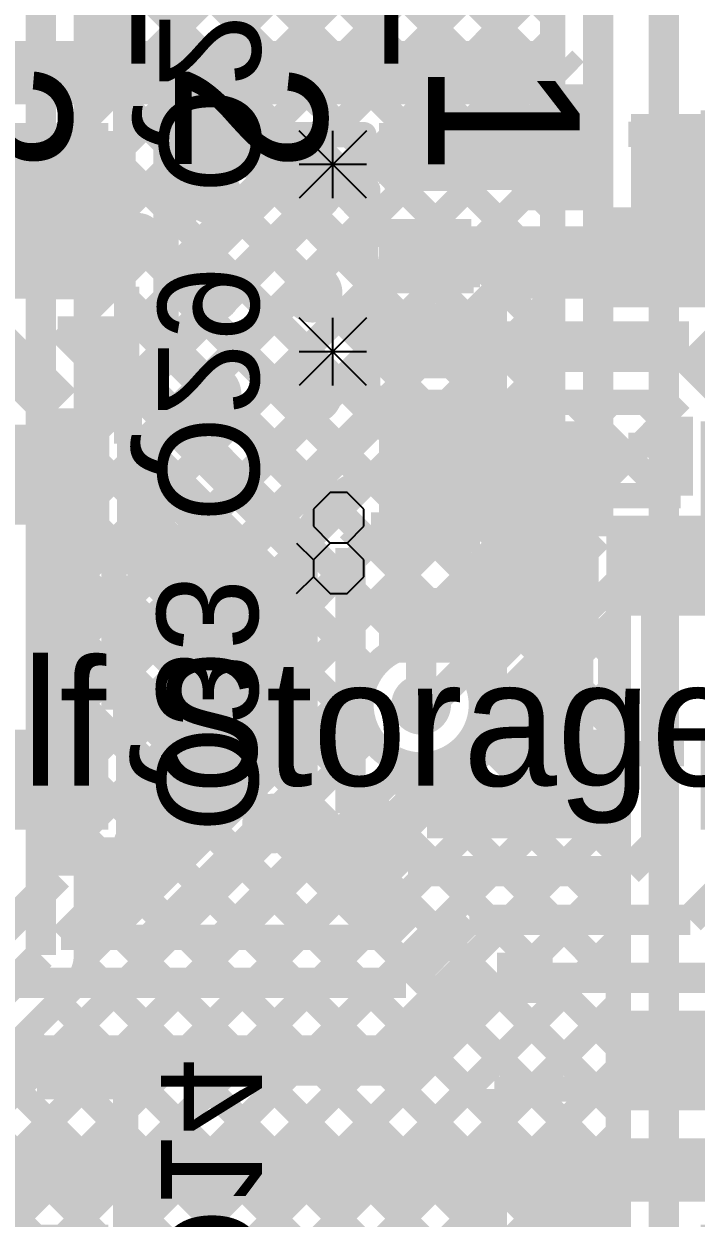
# Model space of a CAD drawing. Header units: millimetres. Extents: x 0.79 to 4.38, y 0.99 to 3.94.
# Drawn here: x 3.8337 to 4.0998, y 2.584 to 3.0563 of the extents above; entities that cross this region are included whole.
import ezdxf

# ---------------------------------------------------------------- set-up
doc = ezdxf.new("R2010")
doc.units = ezdxf.units.MM
doc.header["$MEASUREMENT"] = 0
for name, color, linetype in [('BottomLayer', 5, 'Continuous'), ('BottomOverlay', 54, 'Continuous'), ('BottomPaste', 16, 'Continuous'), ('BottomSolder', 6, 'Continuous'), ('MultiLayer', 9, 'Continuous'), ('TopLayer', 1, 'Continuous'), ('TopOverlay', 2, 'Continuous'), ('ViaHoleLayer', 16, 'Continuous')]:
    doc.layers.add(name, color=color, linetype=linetype)

# ---------------------------------------------------------------- blocks, each defined once
blk = doc.blocks.new('SOT23_3_B_57')
at = {"layer": 'BottomLayer'}
for points in [[(-0.02166, 0.05807), (-0.05316, 0.05807), (-0.02166, 0.02657), (-0.05316, 0.02657)], [(0.05314, 0.05807), (0.02165, 0.05807), (0.05314, 0.02657), (0.02165, 0.02657)], [(0.01574, -0.02657), (-0.01575, -0.02657), (0.01574, -0.05807), (-0.01575, -0.05807)]]:
    blk.add_solid(points, dxfattribs=at)
at = {"layer": 'BottomOverlay'}
for points, const_width in [([(-0.06409, 0.068, 1), (-0.07393, 0.068, 1)], 0.00984), ([(-0.07639, 0.068, 1), (-0.07147, 0.068, 1)], 0.00492), ([(-0.06655, 0.068, 1), (-0.06162, 0.068, 1)], 0.00492)]:
    blk.add_lwpolyline(points, format="xyb", close=True, dxfattribs=dict(at, const_width=const_width))
at = {"layer": 'BottomOverlay', "const_width": 0.01}
for points in [[(-0.06401, 0.03), (-0.06401, -0.032)], [(0.01099, 0.032), (-0.01101, 0.032)], [(0.06399, 0.03), (0.06399, -0.031)], [(-0.02901, -0.032), (-0.06401, -0.032)], [(0.06399, -0.031), (0.02899, -0.031)]]:
    blk.add_lwpolyline(points, dxfattribs=at)
at = {"layer": 'BottomPaste'}
for points in [[(-0.02166, 0.05807), (-0.05316, 0.05807), (-0.02166, 0.02657), (-0.05316, 0.02657)], [(0.05314, 0.05807), (0.02165, 0.05807), (0.05314, 0.02657), (0.02165, 0.02657)], [(0.01574, -0.02657), (-0.01575, -0.02657), (0.01574, -0.05807), (-0.01575, -0.05807)]]:
    blk.add_solid(points, dxfattribs=at)
at = {"layer": 'BottomSolder'}
for points in [[(-0.01766, 0.06207), (-0.05716, 0.06207), (-0.01766, 0.02257), (-0.05716, 0.02257)], [(0.05714, 0.06207), (0.01765, 0.06207), (0.05714, 0.02257), (0.01765, 0.02257)], [(0.01974, -0.02257), (-0.01975, -0.02257), (0.01974, -0.06207), (-0.01975, -0.06207)]]:
    blk.add_solid(points, dxfattribs=at)
blk = doc.blocks.new('SOT23_3_B_62')
at = {"layer": 'BottomLayer'}
for points in [[(-0.02166, 0.05807), (-0.05316, 0.05807), (-0.02166, 0.02657), (-0.05316, 0.02657)], [(0.05314, 0.05807), (0.02165, 0.05807), (0.05314, 0.02657), (0.02165, 0.02657)], [(0.01574, -0.02657), (-0.01575, -0.02657), (0.01574, -0.05807), (-0.01575, -0.05807)]]:
    blk.add_solid(points, dxfattribs=at)
at = {"layer": 'BottomOverlay'}
for points, const_width in [([(-0.06409, 0.068, 1), (-0.07393, 0.068, 1)], 0.00984), ([(-0.07639, 0.068, 1), (-0.07147, 0.068, 1)], 0.00492), ([(-0.06655, 0.068, 1), (-0.06162, 0.068, 1)], 0.00492)]:
    blk.add_lwpolyline(points, format="xyb", close=True, dxfattribs=dict(at, const_width=const_width))
at = {"layer": 'BottomOverlay', "const_width": 0.01}
for points in [[(-0.06401, 0.03), (-0.06401, -0.032)], [(0.01099, 0.032), (-0.01101, 0.032)], [(0.06399, 0.03), (0.06399, -0.031)], [(-0.02901, -0.032), (-0.06401, -0.032)], [(0.06399, -0.031), (0.02899, -0.031)]]:
    blk.add_lwpolyline(points, dxfattribs=at)
at = {"layer": 'BottomPaste'}
for points in [[(-0.02166, 0.05807), (-0.05316, 0.05807), (-0.02166, 0.02657), (-0.05316, 0.02657)], [(0.05314, 0.05807), (0.02165, 0.05807), (0.05314, 0.02657), (0.02165, 0.02657)], [(0.01574, -0.02657), (-0.01575, -0.02657), (0.01574, -0.05807), (-0.01575, -0.05807)]]:
    blk.add_solid(points, dxfattribs=at)
at = {"layer": 'BottomSolder'}
for points in [[(-0.01766, 0.06207), (-0.05716, 0.06207), (-0.01766, 0.02257), (-0.05716, 0.02257)], [(0.05714, 0.06207), (0.01765, 0.06207), (0.05714, 0.02257), (0.01765, 0.02257)], [(0.01974, -0.02257), (-0.01975, -0.02257), (0.01974, -0.06207), (-0.01975, -0.06207)]]:
    blk.add_solid(points, dxfattribs=at)
blk = doc.blocks.new('R__0402_B_98')
at = {"layer": 'BottomLayer'}
for points in [[(-0.0275, 0.0125), (-0.0275, -0.0125), (-0.0095, 0.0125), (-0.0095, -0.0125)], [(0.0095, 0.0125), (0.0095, -0.0125), (0.0275, 0.0125), (0.0275, -0.0125)]]:
    blk.add_solid(points, dxfattribs=at)
at = {"layer": 'BottomOverlay', "const_width": 0.005}
for points in [[(-0.0325, 0.0175), (-0.0325, -0.0175)], [(-0.0325, 0.0175), (-0.0085, 0.0175)], [(0.0085, 0.0175), (0.0325, 0.0175)], [(0.0325, 0.0175), (0.0325, -0.0175)], [(-0.0325, -0.0175), (-0.0085, -0.0175)], [(0.0085, -0.0175), (0.0325, -0.0175)]]:
    blk.add_lwpolyline(points, dxfattribs=at)
at = {"layer": 'BottomPaste'}
for points in [[(-0.0275, 0.0125), (-0.0275, -0.0125), (-0.0095, 0.0125), (-0.0095, -0.0125)], [(0.0095, 0.0125), (0.0095, -0.0125), (0.0275, 0.0125), (0.0275, -0.0125)]]:
    blk.add_solid(points, dxfattribs=at)
at = {"layer": 'BottomSolder'}
for points in [[(-0.0315, 0.0165), (-0.0315, -0.0165), (-0.0055, 0.0165), (-0.0055, -0.0165)], [(0.0055, 0.0165), (0.0055, -0.0165), (0.0315, 0.0165), (0.0315, -0.0165)]]:
    blk.add_solid(points, dxfattribs=at)
blk = doc.blocks.new('R__0402_B_101')
at = {"layer": 'BottomLayer'}
for points in [[(-0.0275, 0.0125), (-0.0275, -0.0125), (-0.0095, 0.0125), (-0.0095, -0.0125)], [(0.0095, 0.0125), (0.0095, -0.0125), (0.0275, 0.0125), (0.0275, -0.0125)]]:
    blk.add_solid(points, dxfattribs=at)
at = {"layer": 'BottomOverlay', "const_width": 0.005}
for points in [[(-0.0325, 0.0175), (-0.0085, 0.0175)], [(-0.0325, 0.0175), (-0.0325, -0.0175)], [(0.0085, 0.0175), (0.0325, 0.0175)], [(0.0325, 0.0175), (0.0325, -0.0175)], [(-0.0325, -0.0175), (-0.0085, -0.0175)], [(0.0085, -0.0175), (0.0325, -0.0175)]]:
    blk.add_lwpolyline(points, dxfattribs=at)
at = {"layer": 'BottomPaste'}
for points in [[(-0.0275, 0.0125), (-0.0275, -0.0125), (-0.0095, 0.0125), (-0.0095, -0.0125)], [(0.0095, 0.0125), (0.0095, -0.0125), (0.0275, 0.0125), (0.0275, -0.0125)]]:
    blk.add_solid(points, dxfattribs=at)
at = {"layer": 'BottomSolder'}
for points in [[(-0.0315, 0.0165), (-0.0315, -0.0165), (-0.0055, 0.0165), (-0.0055, -0.0165)], [(0.0055, 0.0165), (0.0055, -0.0165), (0.0315, 0.0165), (0.0315, -0.0165)]]:
    blk.add_solid(points, dxfattribs=at)
blk = doc.blocks.new('SOT23_3_B_148')
at = {"layer": 'BottomLayer'}
for points in [[(-0.02166, 0.05807), (-0.05316, 0.05807), (-0.02166, 0.02657), (-0.05316, 0.02657)], [(0.05314, 0.05807), (0.02165, 0.05807), (0.05314, 0.02657), (0.02165, 0.02657)], [(0.01574, -0.02657), (-0.01575, -0.02657), (0.01574, -0.05807), (-0.01575, -0.05807)]]:
    blk.add_solid(points, dxfattribs=at)
at = {"layer": 'BottomOverlay'}
for points, const_width in [([(-0.06409, 0.068, 1), (-0.07393, 0.068, 1)], 0.00984), ([(-0.07639, 0.068, 1), (-0.07147, 0.068, 1)], 0.00492), ([(-0.06655, 0.068, 1), (-0.06162, 0.068, 1)], 0.00492)]:
    blk.add_lwpolyline(points, format="xyb", close=True, dxfattribs=dict(at, const_width=const_width))
at = {"layer": 'BottomOverlay', "const_width": 0.01}
for points in [[(-0.06401, 0.03), (-0.06401, -0.032)], [(0.01099, 0.032), (-0.01101, 0.032)], [(0.06399, 0.03), (0.06399, -0.031)], [(-0.02901, -0.032), (-0.06401, -0.032)], [(0.06399, -0.031), (0.02899, -0.031)]]:
    blk.add_lwpolyline(points, dxfattribs=at)
at = {"layer": 'BottomPaste'}
for points in [[(-0.02166, 0.05807), (-0.05316, 0.05807), (-0.02166, 0.02657), (-0.05316, 0.02657)], [(0.05314, 0.05807), (0.02165, 0.05807), (0.05314, 0.02657), (0.02165, 0.02657)], [(0.01574, -0.02657), (-0.01575, -0.02657), (0.01574, -0.05807), (-0.01575, -0.05807)]]:
    blk.add_solid(points, dxfattribs=at)
at = {"layer": 'BottomSolder'}
for points in [[(-0.01766, 0.06207), (-0.05716, 0.06207), (-0.01766, 0.02257), (-0.05716, 0.02257)], [(0.05714, 0.06207), (0.01765, 0.06207), (0.05714, 0.02257), (0.01765, 0.02257)], [(0.01974, -0.02257), (-0.01975, -0.02257), (0.01974, -0.06207), (-0.01975, -0.06207)]]:
    blk.add_solid(points, dxfattribs=at)
blk = doc.blocks.new('SOT23_3_B_152')
at = {"layer": 'BottomLayer'}
for points in [[(-0.02166, 0.05807), (-0.05316, 0.05807), (-0.02166, 0.02657), (-0.05316, 0.02657)], [(0.05314, 0.05807), (0.02165, 0.05807), (0.05314, 0.02657), (0.02165, 0.02657)], [(0.01574, -0.02657), (-0.01575, -0.02657), (0.01574, -0.05807), (-0.01575, -0.05807)]]:
    blk.add_solid(points, dxfattribs=at)
at = {"layer": 'BottomOverlay'}
for points, const_width in [([(-0.06409, 0.068, 1), (-0.07393, 0.068, 1)], 0.00984), ([(-0.07639, 0.068, 1), (-0.07147, 0.068, 1)], 0.00492), ([(-0.06655, 0.068, 1), (-0.06162, 0.068, 1)], 0.00492)]:
    blk.add_lwpolyline(points, format="xyb", close=True, dxfattribs=dict(at, const_width=const_width))
at = {"layer": 'BottomOverlay', "const_width": 0.01}
for points in [[(-0.06401, 0.03), (-0.06401, -0.032)], [(0.01099, 0.032), (-0.01101, 0.032)], [(0.06399, 0.03), (0.06399, -0.031)], [(-0.02901, -0.032), (-0.06401, -0.032)], [(0.06399, -0.031), (0.02899, -0.031)]]:
    blk.add_lwpolyline(points, dxfattribs=at)
at = {"layer": 'BottomPaste'}
for points in [[(-0.02166, 0.05807), (-0.05316, 0.05807), (-0.02166, 0.02657), (-0.05316, 0.02657)], [(0.05314, 0.05807), (0.02165, 0.05807), (0.05314, 0.02657), (0.02165, 0.02657)], [(0.01574, -0.02657), (-0.01575, -0.02657), (0.01574, -0.05807), (-0.01575, -0.05807)]]:
    blk.add_solid(points, dxfattribs=at)
at = {"layer": 'BottomSolder'}
for points in [[(-0.01766, 0.06207), (-0.05716, 0.06207), (-0.01766, 0.02257), (-0.05716, 0.02257)], [(0.05714, 0.06207), (0.01765, 0.06207), (0.05714, 0.02257), (0.01765, 0.02257)], [(0.01974, -0.02257), (-0.01975, -0.02257), (0.01974, -0.06207), (-0.01975, -0.06207)]]:
    blk.add_solid(points, dxfattribs=at)
blk = doc.blocks.new('SOT23_3_B_156')
at = {"layer": 'BottomLayer'}
for points in [[(-0.02166, 0.05807), (-0.05316, 0.05807), (-0.02166, 0.02657), (-0.05316, 0.02657)], [(0.05314, 0.05807), (0.02165, 0.05807), (0.05314, 0.02657), (0.02165, 0.02657)], [(0.01574, -0.02657), (-0.01575, -0.02657), (0.01574, -0.05807), (-0.01575, -0.05807)]]:
    blk.add_solid(points, dxfattribs=at)
at = {"layer": 'BottomOverlay'}
for points, const_width in [([(-0.06409, 0.068, 1), (-0.07393, 0.068, 1)], 0.00984), ([(-0.07639, 0.068, 1), (-0.07147, 0.068, 1)], 0.00492), ([(-0.06655, 0.068, 1), (-0.06162, 0.068, 1)], 0.00492)]:
    blk.add_lwpolyline(points, format="xyb", close=True, dxfattribs=dict(at, const_width=const_width))
at = {"layer": 'BottomOverlay', "const_width": 0.01}
for points in [[(-0.06401, 0.03), (-0.06401, -0.032)], [(0.01099, 0.032), (-0.01101, 0.032)], [(0.06399, 0.03), (0.06399, -0.031)], [(-0.02901, -0.032), (-0.06401, -0.032)], [(0.06399, -0.031), (0.02899, -0.031)]]:
    blk.add_lwpolyline(points, dxfattribs=at)
at = {"layer": 'BottomPaste'}
for points in [[(-0.02166, 0.05807), (-0.05316, 0.05807), (-0.02166, 0.02657), (-0.05316, 0.02657)], [(0.05314, 0.05807), (0.02165, 0.05807), (0.05314, 0.02657), (0.02165, 0.02657)], [(0.01574, -0.02657), (-0.01575, -0.02657), (0.01574, -0.05807), (-0.01575, -0.05807)]]:
    blk.add_solid(points, dxfattribs=at)
at = {"layer": 'BottomSolder'}
for points in [[(-0.01766, 0.06207), (-0.05716, 0.06207), (-0.01766, 0.02257), (-0.05716, 0.02257)], [(0.05714, 0.06207), (0.01765, 0.06207), (0.05714, 0.02257), (0.01765, 0.02257)], [(0.01974, -0.02257), (-0.01975, -0.02257), (0.01974, -0.06207), (-0.01975, -0.06207)]]:
    blk.add_solid(points, dxfattribs=at)
blk = doc.blocks.new('SOT23_3_B_160')
at = {"layer": 'BottomLayer'}
for points in [[(-0.02166, 0.05807), (-0.05316, 0.05807), (-0.02166, 0.02657), (-0.05316, 0.02657)], [(0.05314, 0.05807), (0.02165, 0.05807), (0.05314, 0.02657), (0.02165, 0.02657)], [(0.01574, -0.02657), (-0.01575, -0.02657), (0.01574, -0.05807), (-0.01575, -0.05807)]]:
    blk.add_solid(points, dxfattribs=at)
at = {"layer": 'BottomOverlay'}
for points, const_width in [([(-0.06409, 0.068, 1), (-0.07393, 0.068, 1)], 0.00984), ([(-0.07639, 0.068, 1), (-0.07147, 0.068, 1)], 0.00492), ([(-0.06655, 0.068, 1), (-0.06162, 0.068, 1)], 0.00492)]:
    blk.add_lwpolyline(points, format="xyb", close=True, dxfattribs=dict(at, const_width=const_width))
at = {"layer": 'BottomOverlay', "const_width": 0.01}
for points in [[(-0.06401, 0.03), (-0.06401, -0.032)], [(0.01099, 0.032), (-0.01101, 0.032)], [(0.06399, 0.03), (0.06399, -0.031)], [(-0.02901, -0.032), (-0.06401, -0.032)], [(0.06399, -0.031), (0.02899, -0.031)]]:
    blk.add_lwpolyline(points, dxfattribs=at)
at = {"layer": 'BottomPaste'}
for points in [[(-0.02166, 0.05807), (-0.05316, 0.05807), (-0.02166, 0.02657), (-0.05316, 0.02657)], [(0.05314, 0.05807), (0.02165, 0.05807), (0.05314, 0.02657), (0.02165, 0.02657)], [(0.01574, -0.02657), (-0.01575, -0.02657), (0.01574, -0.05807), (-0.01575, -0.05807)]]:
    blk.add_solid(points, dxfattribs=at)
at = {"layer": 'BottomSolder'}
for points in [[(-0.01766, 0.06207), (-0.05716, 0.06207), (-0.01766, 0.02257), (-0.05716, 0.02257)], [(0.05714, 0.06207), (0.01765, 0.06207), (0.05714, 0.02257), (0.01765, 0.02257)], [(0.01974, -0.02257), (-0.01975, -0.02257), (0.01974, -0.06207), (-0.01975, -0.06207)]]:
    blk.add_solid(points, dxfattribs=at)
blk = doc.blocks.new('SOT23_3_B_163')
at = {"layer": 'BottomLayer'}
for points in [[(-0.02166, 0.05807), (-0.05316, 0.05807), (-0.02166, 0.02657), (-0.05316, 0.02657)], [(0.05314, 0.05807), (0.02165, 0.05807), (0.05314, 0.02657), (0.02165, 0.02657)], [(0.01574, -0.02657), (-0.01575, -0.02657), (0.01574, -0.05807), (-0.01575, -0.05807)]]:
    blk.add_solid(points, dxfattribs=at)
at = {"layer": 'BottomOverlay'}
for points, const_width in [([(-0.06409, 0.068, 1), (-0.07393, 0.068, 1)], 0.00984), ([(-0.07639, 0.068, 1), (-0.07147, 0.068, 1)], 0.00492), ([(-0.06655, 0.068, 1), (-0.06162, 0.068, 1)], 0.00492)]:
    blk.add_lwpolyline(points, format="xyb", close=True, dxfattribs=dict(at, const_width=const_width))
at = {"layer": 'BottomOverlay', "const_width": 0.01}
for points in [[(-0.06401, 0.03), (-0.06401, -0.032)], [(0.01099, 0.032), (-0.01101, 0.032)], [(0.06399, 0.03), (0.06399, -0.031)], [(-0.02901, -0.032), (-0.06401, -0.032)], [(0.06399, -0.031), (0.02899, -0.031)]]:
    blk.add_lwpolyline(points, dxfattribs=at)
at = {"layer": 'BottomPaste'}
for points in [[(-0.02166, 0.05807), (-0.05316, 0.05807), (-0.02166, 0.02657), (-0.05316, 0.02657)], [(0.05314, 0.05807), (0.02165, 0.05807), (0.05314, 0.02657), (0.02165, 0.02657)], [(0.01574, -0.02657), (-0.01575, -0.02657), (0.01574, -0.05807), (-0.01575, -0.05807)]]:
    blk.add_solid(points, dxfattribs=at)
at = {"layer": 'BottomSolder'}
for points in [[(-0.01766, 0.06207), (-0.05716, 0.06207), (-0.01766, 0.02257), (-0.05716, 0.02257)], [(0.05714, 0.06207), (0.01765, 0.06207), (0.05714, 0.02257), (0.01765, 0.02257)], [(0.01974, -0.02257), (-0.01975, -0.02257), (0.01974, -0.06207), (-0.01975, -0.06207)]]:
    blk.add_solid(points, dxfattribs=at)
blk = doc.blocks.new('SOT23_3_B_164')
at = {"layer": 'BottomLayer'}
for points in [[(-0.02166, 0.05807), (-0.05316, 0.05807), (-0.02166, 0.02657), (-0.05316, 0.02657)], [(0.05314, 0.05807), (0.02165, 0.05807), (0.05314, 0.02657), (0.02165, 0.02657)], [(0.01574, -0.02657), (-0.01575, -0.02657), (0.01574, -0.05807), (-0.01575, -0.05807)]]:
    blk.add_solid(points, dxfattribs=at)
at = {"layer": 'BottomOverlay'}
for points, const_width in [([(-0.06409, 0.068, 1), (-0.07393, 0.068, 1)], 0.00984), ([(-0.07639, 0.068, 1), (-0.07147, 0.068, 1)], 0.00492), ([(-0.06655, 0.068, 1), (-0.06162, 0.068, 1)], 0.00492)]:
    blk.add_lwpolyline(points, format="xyb", close=True, dxfattribs=dict(at, const_width=const_width))
at = {"layer": 'BottomOverlay', "const_width": 0.01}
for points in [[(-0.06401, 0.03), (-0.06401, -0.032)], [(0.01099, 0.032), (-0.01101, 0.032)], [(0.06399, 0.03), (0.06399, -0.031)], [(-0.02901, -0.032), (-0.06401, -0.032)], [(0.06399, -0.031), (0.02899, -0.031)]]:
    blk.add_lwpolyline(points, dxfattribs=at)
at = {"layer": 'BottomPaste'}
for points in [[(-0.02166, 0.05807), (-0.05316, 0.05807), (-0.02166, 0.02657), (-0.05316, 0.02657)], [(0.05314, 0.05807), (0.02165, 0.05807), (0.05314, 0.02657), (0.02165, 0.02657)], [(0.01574, -0.02657), (-0.01575, -0.02657), (0.01574, -0.05807), (-0.01575, -0.05807)]]:
    blk.add_solid(points, dxfattribs=at)
at = {"layer": 'BottomSolder'}
for points in [[(-0.01766, 0.06207), (-0.05716, 0.06207), (-0.01766, 0.02257), (-0.05716, 0.02257)], [(0.05714, 0.06207), (0.01765, 0.06207), (0.05714, 0.02257), (0.01765, 0.02257)], [(0.01974, -0.02257), (-0.01975, -0.02257), (0.01974, -0.06207), (-0.01975, -0.06207)]]:
    blk.add_solid(points, dxfattribs=at)
blk = doc.blocks.new('R__0402_B_191')
at = {"layer": 'BottomLayer'}
for points in [[(-0.0275, 0.0125), (-0.0275, -0.0125), (-0.0095, 0.0125), (-0.0095, -0.0125)], [(0.0095, 0.0125), (0.0095, -0.0125), (0.0275, 0.0125), (0.0275, -0.0125)]]:
    blk.add_solid(points, dxfattribs=at)
at = {"layer": 'BottomOverlay', "const_width": 0.005}
for points in [[(-0.0085, 0.0175), (-0.0325, 0.0175)], [(-0.0325, -0.0175), (-0.0325, 0.0175)], [(0.0325, 0.0175), (0.0085, 0.0175)], [(0.0325, -0.0175), (0.0325, 0.0175)], [(-0.0085, -0.0175), (-0.0325, -0.0175)], [(0.0325, -0.0175), (0.0085, -0.0175)]]:
    blk.add_lwpolyline(points, dxfattribs=at)
at = {"layer": 'BottomPaste'}
for points in [[(-0.0275, 0.0125), (-0.0275, -0.0125), (-0.0095, 0.0125), (-0.0095, -0.0125)], [(0.0095, 0.0125), (0.0095, -0.0125), (0.0275, 0.0125), (0.0275, -0.0125)]]:
    blk.add_solid(points, dxfattribs=at)
at = {"layer": 'BottomSolder'}
for points in [[(-0.0315, 0.0165), (-0.0315, -0.0165), (-0.0055, 0.0165), (-0.0055, -0.0165)], [(0.0055, 0.0165), (0.0055, -0.0165), (0.0315, 0.0165), (0.0315, -0.0165)]]:
    blk.add_solid(points, dxfattribs=at)

msp = doc.modelspace()

# ---------------------------------------------------------------- linework, layer by layer
at = {"layer": 'BottomLayer'}
for points, const_width in [([(3.20914, 3.037), (4.042, 3.037)], 0.025), ([(4.042, 3.037), (4.0466, 3.0324)], 0.025), ([(4.0466, 3.00235), (4.0466, 3.0324)], 0.025), ([(3.88999, 2.95661), (3.94588, 3.0125)], 0.01), ([(3.88999, 2.9849), (3.9176, 3.0125)], 0.01), ([(3.88999, 3.0125), (3.96834, 3.0125)], 0.01), ([(3.88999, 2.93568), (3.88999, 3.0125)], 0.01), ([(3.88999, 3.01137), (3.9692, 2.93217)], 0.01), ([(3.91715, 3.0125), (3.96982, 2.95983)], 0.01), ([(3.94543, 3.0125), (3.96982, 2.98811)], 0.01), ([(3.99099, 3.00318), (3.99432, 3.00318)], 0.025), ([(3.99432, 3.00318), (4.04578, 3.00318)], 0.025), ([(4.04578, 3.00318), (4.0466, 3.00235)], 0.025), ([(3.86916, 2.9075), (3.96655, 3.00489)], 0.01), ([(3.96982, 2.98718), (3.96982, 2.99085)], 0.01), ([(3.96982, 2.98218), (3.96982, 2.98718)], 0.01), ([(3.96982, 2.98218), (3.96982, 2.98718)], 0.01), ([(3.88999, 2.98309), (3.9949, 2.87818)], 0.01), ([(3.96982, 2.97215), (3.96982, 2.98218)], 0.01), ([(3.87555, 2.8856), (3.96982, 2.97987)], 0.01), ([(3.99099, 2.96618), (4.10549, 2.96618)], 0.02), ([(3.71699, 2.96218), (3.83149, 2.96218)], 0.02), ([(3.96982, 2.95018), (3.96982, 2.9602)], 0.01), ([(3.88999, 2.9548), (3.96968, 2.87511)], 0.01), ([(3.87555, 2.85732), (3.96982, 2.95159)], 0.01), ([(3.96982, 2.94518), (3.96982, 2.95018)], 0.01), ([(3.96982, 2.94518), (3.96982, 2.95018)], 0.01), ([(3.96982, 2.93515), (3.96982, 2.94518)], 0.01), ([(3.82299, 2.92868), (3.8474, 2.90427)], 0.02), ([(3.84711, 2.93568), (3.88999, 2.93568)], 0.01), ([(3.84711, 2.93568), (3.86292, 2.91986)], 0.01), ([(3.85255, 2.93568), (3.945, 2.84323)], 0.01), ([(3.85808, 2.9247), (3.86906, 2.93568)], 0.01), ([(3.88083, 2.93568), (3.95253, 2.86398)], 0.01), ([(3.99099, 2.92868), (3.99099, 2.92918)], 0.02), ([(3.99099, 2.92868), (4.09699, 2.92868)], 0.02), ([(4.09699, 2.92868), (4.1214, 2.90427)], 0.02), ([(3.8694, 2.82288), (3.96969, 2.92317)], 0.01), ([(3.96982, 2.90818), (3.96982, 2.9227)], 0.01), ([(3.8474, 2.87935), (3.8474, 2.90427)], 0.02), ([(3.86935, 2.90575), (3.87555, 2.90575)], 0.01), ([(3.8694, 2.7946), (3.98298, 2.90818)], 0.01), ([(3.87555, 2.85025), (3.87555, 2.90575)], 0.01), ([(3.96982, 2.90818), (3.98301, 2.90818)], 0.01), ([(3.98126, 2.87818), (4.00976, 2.90668)], 0.01), ([(3.99099, 2.90668), (4.08788, 2.90668)], 0.01), ([(3.99469, 2.90668), (4.05625, 2.84511)], 0.01), ([(4.00955, 2.87818), (4.03805, 2.90668)], 0.01), ([(4.02211, 2.86246), (4.06633, 2.90668)], 0.01), ([(4.02297, 2.90668), (4.0599, 2.86975)], 0.01), ([(4.05126, 2.90668), (4.08818, 2.86975)], 0.01), ([(4.07954, 2.90668), (4.09365, 2.89256)], 0.01), ([(4.08788, 2.90668), (4.09365, 2.9009)], 0.01), ([(4.05769, 2.86975), (4.09125, 2.90331)], 0.01), ([(4.09365, 2.86975), (4.09365, 2.9009)], 0.01), ([(3.99099, 2.89218), (3.99432, 2.89218)], 0.025), ([(3.99432, 2.89218), (4.03378, 2.89218)], 0.025), ([(4.03378, 2.89218), (4.0466, 2.87935)], 0.025), ([(4.0466, 2.795), (4.0466, 2.87935)], 0.025), ([(3.8474, 2.75735), (3.8474, 2.87935)], 0.02), ([(3.87555, 2.88439), (3.945, 2.81494)], 0.01), ([(3.96982, 2.87818), (4.01882, 2.87818)], 0.01), ([(3.96982, 2.87513), (3.96982, 2.87818)], 0.01), ([(4.01882, 2.86859), (4.01882, 2.87818)], 0.01), ([(4.08597, 2.86975), (4.09365, 2.87743)], 0.01), ([(3.9503, 2.86175), (3.95843, 2.86988)], 0.01), ([(4.01882, 2.83088), (4.05625, 2.86831)], 0.01), ([(4.05625, 2.86975), (4.09365, 2.86975)], 0.01), ([(4.05625, 2.81425), (4.05625, 2.86975)], 0.01), ([(3.963, 2.849), (3.97118, 2.85718)], 0.012), ([(3.97118, 2.85718), (3.99432, 2.85718)], 0.012), ([(3.99432, 2.85718), (4.00491, 2.85718)], 0.012), ([(3.87555, 2.85611), (3.945, 2.78666)], 0.01), ([(3.8694, 2.85025), (3.87555, 2.85025)], 0.01), ([(3.8694, 2.7851), (3.8694, 2.85025)], 0.01), ([(3.945, 2.744), (3.945, 2.849)], 0.01), ([(3.963, 2.744), (3.963, 2.849)], 0.012), ([(4.02188, 2.8512), (4.05625, 2.81683)], 0.01), ([(4.01882, 2.84118), (4.01882, 2.84576)], 0.01), ([(3.87515, 2.77206), (3.945, 2.84191)], 0.01), ([(4.01882, 2.83618), (4.01882, 2.84118)], 0.01), ([(4.01882, 2.83618), (4.01882, 2.84118)], 0.01), ([(4.01882, 2.8026), (4.05625, 2.84003)], 0.01), ([(4.084, 2.73227), (4.084, 2.842)], 0.012), ([(3.8694, 2.83397), (3.945, 2.75837)], 0.01), ([(4.01882, 2.79918), (4.01882, 2.83618)], 0.01), ([(4.01882, 2.82597), (4.066, 2.7788)], 0.01), ([(3.991, 2.81686), (3.99432, 2.82018)], 0.012), ([(3.991, 2.787), (3.991, 2.81686)], 0.012), ([(4.05625, 2.81683), (4.05883, 2.81425)], 0.01), ([(3.87515, 2.74378), (3.945, 2.81363)], 0.01), ([(3.98848, 2.74397), (4.05876, 2.81425)], 0.01), ([(4.05625, 2.81425), (4.066, 2.81425)], 0.01), ([(4.05883, 2.81425), (4.066, 2.80708)], 0.01), ([(4.066, 2.73973), (4.066, 2.81425)], 0.01), ([(3.8694, 2.80569), (3.97882, 2.69627)], 0.01), ([(4.0154, 2.79918), (4.01882, 2.8026)], 0.01), ([(4.0466, 2.75735), (4.0466, 2.795)], 0.025), ([(4.01146, 2.79918), (4.01882, 2.79918)], 0.01), ([(4.0128, 2.79658), (4.0154, 2.79918)], 0.01), ([(4.01733, 2.79918), (4.066, 2.75051)], 0.01), ([(4.01197, 2.73918), (4.066, 2.79321)], 0.01), ([(3.85466, 2.695), (3.945, 2.78534)], 0.01), ([(3.8694, 2.7851), (3.87515, 2.7851)], 0.01), ([(3.87515, 2.72961), (3.87515, 2.7851)], 0.01), ([(4.01215, 2.77607), (4.04905, 2.73918)], 0.01), ([(3.87515, 2.77166), (3.95181, 2.695)], 0.01), ([(3.981, 2.75146), (3.981, 2.76539)], 0.01), ([(3.99618, 2.76376), (4.02077, 2.73918)], 0.01), ([(4.04025, 2.73918), (4.066, 2.76492)], 0.01), ([(3.8474, 2.7194), (3.8474, 2.75735)], 0.012), ([(3.88294, 2.695), (3.945, 2.75706)], 0.01), ([(3.981, 2.75146), (3.99328, 2.73918)], 0.01), ([(3.963, 2.744), (3.98582, 2.72118)], 0.012), ([(3.87515, 2.74337), (3.92352, 2.695)], 0.01), ([(3.99328, 2.73918), (4.06545, 2.73918)], 0.01), ([(3.91122, 2.695), (3.94896, 2.73274)], 0.01), ([(3.9503, 2.73125), (3.97307, 2.70847)], 0.01), ([(4.07291, 2.72118), (4.084, 2.73227)], 0.012), ([(3.8654, 2.72961), (3.87515, 2.72961)], 0.01), ([(3.8654, 2.7194), (3.8654, 2.72961)], 0.01), ([(4.09747, 2.702), (4.1214, 2.72593)], 0.012), ([(3.8654, 2.72483), (3.89524, 2.695)], 0.01), ([(3.98582, 2.72118), (4.07291, 2.72118)], 0.012), ([(3.82562, 2.69762), (3.8474, 2.7194)], 0.012), ([(3.93951, 2.695), (3.96303, 2.71852)], 0.01), ([(3.84846, 2.695), (3.86011, 2.70665)], 0.01), ([(3.8577, 2.70425), (3.86695, 2.695)], 0.01), ([(3.96779, 2.695), (3.97784, 2.70504)], 0.01), ([(3.97754, 2.695), (3.98572, 2.70318)], 0.01), ([(3.985, 2.677), (4.01, 2.702)], 0.012), ([(4.01, 2.702), (4.09747, 2.702)], 0.012), ([(3.84846, 2.695), (3.97754, 2.695)], 0.01), ([(3.98832, 2.64632), (4.021, 2.679)], 0.02), ([(4.021, 2.679), (4.043, 2.679)], 0.02), ([(4.043, 2.679), (4.11294, 2.679)], 0.012), ([(3.76881, 2.677), (3.985, 2.677)], 0.012), ([(3.81, 2.64632), (3.98832, 2.64632)], 0.02), ([(4.084, 2.64632), (4.11632, 2.64632)], 0.025), ([(3.78606, 2.603), (4.05, 2.603)], 0.025), ([(4.0466, 2.5996), (4.05, 2.603)], 0.025), ([(4.05, 2.603), (4.275, 2.603)], 0.025), ([(4.0466, 2.56167), (4.0466, 2.5996)], 0.025)]:
    msp.add_lwpolyline(points, dxfattribs=dict(at, const_width=const_width))
at = {"layer": 'BottomLayer', "const_width": 0.01}
for points in [[(3.96982, 2.99085, -0.233516), (3.96834, 3.0125)], [(3.96982, 2.9602, -0.138429), (3.96982, 2.97215)], [(3.96899, 2.92918, -0.068886), (3.96982, 2.93515)], [(3.96982, 2.9227, -0.068886), (3.96899, 2.92868)], [(3.96982, 2.9227, -0.068886), (3.96899, 2.92868)], [(3.86292, 2.91986, -0.182133), (3.86935, 2.90575)], [(3.86296, 2.91983, -0.181484), (3.86935, 2.90575)], [(3.99099, 2.90668, -0.093119), (3.98301, 2.90818)], [(3.99099, 2.90668, -0.093119), (3.98301, 2.90818)], [(3.95843, 2.86988, -0.179862), (3.96982, 2.87513)], [(3.95845, 2.86991, -0.179382), (3.96982, 2.87513)], [(4.01882, 2.86859, -0.173489), (4.02291, 2.85718)], [(3.945, 2.849, -0.199396), (3.9503, 2.86175)], [(3.945, 2.849, -0.198912), (3.95027, 2.86173)], [(4.02291, 2.85718, -0.173489), (4.01882, 2.84576)], [(4.01146, 2.79918, -0.135017), (4.01481, 2.787)], [(4.01481, 2.787, -0.547671), (3.981, 2.76539)], [(3.95027, 2.73127, -0.198912), (3.945, 2.744)], [(3.9503, 2.73125, -0.199396), (3.945, 2.744)], [(3.8654, 2.7194, -0.199396), (3.86011, 2.70665)], [(3.8654, 2.7194, -0.198912), (3.86013, 2.70667)], [(3.98572, 2.70318, -0.197934), (3.97307, 2.70847)], [(3.98572, 2.70318, -0.19745), (3.97309, 2.70845)]]:
    msp.add_lwpolyline(points, format="xyb", dxfattribs=at)
at = {"layer": 'BottomLayer'}
for points, const_width in [([(3.96584, 3.0125, 1), (3.97084, 3.0125, 1)], 0.005), ([(3.90209, 2.989, 1), (3.91391, 2.989, 1)], 0.01181), ([(3.94209, 2.99, 1), (3.95391, 2.99, 1)], 0.01181), ([(3.96732, 2.99085, 1), (3.97232, 2.99085, 1)], 0.005), ([(3.96732, 2.97215, 1), (3.97232, 2.97215, 1)], 0.005), ([(3.90209, 2.95, 1), (3.91391, 2.95, 1)], 0.01181), ([(3.94209, 2.95, 1), (3.95391, 2.95, 1)], 0.01181), ([(3.96732, 2.9602, 1), (3.97232, 2.9602, 1)], 0.005), ([(3.96732, 2.93515, 1), (3.97232, 2.93515, 1)], 0.005), ([(3.96649, 2.92918, 1), (3.97149, 2.92918, 1)], 0.005), ([(3.96649, 2.92868, 1), (3.97149, 2.92868, 1)], 0.005), ([(3.96649, 2.92868, 1), (3.97149, 2.92868, 1)], 0.005), ([(3.86042, 2.91986, 1), (3.86542, 2.91986, 1)], 0.005), ([(3.86046, 2.91983, 1), (3.86546, 2.91983, 1)], 0.005), ([(3.96732, 2.9227, 1), (3.97232, 2.9227, 1)], 0.005), ([(3.96732, 2.9227, 1), (3.97232, 2.9227, 1)], 0.005), ([(3.90209, 2.91, 1), (3.91391, 2.91, 1)], 0.01181), ([(3.94209, 2.91, 1), (3.95391, 2.91, 1)], 0.01181), ([(3.86685, 2.90575, 1), (3.87185, 2.90575, 1)], 0.005), ([(3.86685, 2.90575, 1), (3.87185, 2.90575, 1)], 0.005), ([(3.98051, 2.90818, 1), (3.98551, 2.90818, 1)], 0.005), ([(3.98051, 2.90818, 1), (3.98551, 2.90818, 1)], 0.005), ([(3.98849, 2.90668, 1), (3.99349, 2.90668, 1)], 0.005), ([(3.98849, 2.90668, 1), (3.99349, 2.90668, 1)], 0.005), ([(3.96732, 2.87513, 1), (3.97232, 2.87513, 1)], 0.005), ([(3.96732, 2.87513, 1), (3.97232, 2.87513, 1)], 0.005), ([(3.95593, 2.86988, 1), (3.96093, 2.86988, 1)], 0.005), ([(3.95595, 2.86991, 1), (3.96095, 2.86991, 1)], 0.005), ([(4.01632, 2.86859, 1), (4.02132, 2.86859, 1)], 0.005), ([(3.94777, 2.86173, 1), (3.95277, 2.86173, 1)], 0.005), ([(3.9478, 2.86175, 1), (3.9528, 2.86175, 1)], 0.005), ([(4.02041, 2.85718, 1), (4.02541, 2.85718, 1)], 0.005), ([(4.02041, 2.85718, 1), (4.02541, 2.85718, 1)], 0.005), ([(3.9425, 2.849, 1), (3.9475, 2.849, 1)], 0.005), ([(3.9425, 2.849, 1), (3.9475, 2.849, 1)], 0.005), ([(4.01632, 2.84576, 1), (4.02132, 2.84576, 1)], 0.005), ([(3.88609, 2.819, 1), (3.89791, 2.819, 1)], 0.01181), ([(3.92609, 2.82, 1), (3.93791, 2.82, 1)], 0.01181), ([(4.04069, 2.795, 1), (4.0525, 2.795, 1)], 0.01181), ([(4.00896, 2.79918, 1), (4.01396, 2.79918, 1)], 0.005), ([(3.98509, 2.787, 1), (3.99691, 2.787, 1)], 0.01181), ([(3.88609, 2.78, 1), (3.89791, 2.78, 1)], 0.01181), ([(3.92609, 2.78, 1), (3.93791, 2.78, 1)], 0.01181), ([(4.01231, 2.787, 1), (4.01731, 2.787, 1)], 0.005), ([(4.01231, 2.787, 1), (4.01731, 2.787, 1)], 0.005), ([(3.9785, 2.76539, 1), (3.9835, 2.76539, 1)], 0.005), ([(3.88609, 2.74, 1), (3.89791, 2.74, 1)], 0.01181), ([(3.92609, 2.74, 1), (3.93791, 2.74, 1)], 0.01181), ([(3.9425, 2.744, 1), (3.9475, 2.744, 1)], 0.005), ([(3.9425, 2.744, 1), (3.9475, 2.744, 1)], 0.005), ([(3.94777, 2.73127, 1), (3.95277, 2.73127, 1)], 0.005), ([(3.9478, 2.73125, 1), (3.9528, 2.73125, 1)], 0.005), ([(3.8629, 2.7194, 1), (3.8679, 2.7194, 1)], 0.005), ([(3.8629, 2.7194, 1), (3.8679, 2.7194, 1)], 0.005), ([(3.85761, 2.70665, 1), (3.86261, 2.70665, 1)], 0.005), ([(3.85763, 2.70667, 1), (3.86263, 2.70667, 1)], 0.005), ([(3.97057, 2.70847, 1), (3.97557, 2.70847, 1)], 0.005), ([(3.97059, 2.70845, 1), (3.9756, 2.70845, 1)], 0.005), ([(3.98322, 2.70318, 1), (3.98822, 2.70318, 1)], 0.005), ([(3.98322, 2.70318, 1), (3.98822, 2.70318, 1)], 0.005)]:
    msp.add_lwpolyline(points, format="xyb", close=True, dxfattribs=dict(at, const_width=const_width))
for points in [[(4.07399, 2.94768), (4.15199, 2.94768), (4.07399, 3.02068), (4.15199, 3.02068)], [(3.79999, 2.94768), (3.87799, 2.94768), (3.79999, 3.014), (3.87799, 3.014)]]:
    msp.add_solid(points, dxfattribs=at)
at = {"layer": 'BottomOverlay'}
for p, q in [((3.96932, 3.014), (3.94266, 2.98734)), ((3.96932, 2.98734), (3.94266, 3.014)), ((3.95599, 2.98734), (3.95599, 3.014)), ((3.96932, 3.00067), (3.94266, 3.00067)), ((3.96932, 2.94), (3.94266, 2.91334)), ((3.96932, 2.91334), (3.94266, 2.94)), ((3.95599, 2.91334), (3.95599, 2.94)), ((3.96932, 2.92667), (3.94266, 2.92667)), ((3.95499, 2.87099), (3.94833, 2.86432)), ((3.96166, 2.87099), (3.95499, 2.87099)), ((3.96832, 2.86432), (3.96166, 2.87099)), ((3.94833, 2.86432), (3.94833, 2.85766)), ((3.96832, 2.85766), (3.96832, 2.86432)), ((3.94833, 2.85766), (3.95499, 2.85099)), ((3.96166, 2.85099), (3.96832, 2.85766)), ((3.94166, 2.85099), (3.94833, 2.84433)), ((3.95499, 2.85099), (3.94833, 2.84433)), ((3.96166, 2.85099), (3.95499, 2.85099)), ((3.96832, 2.84433), (3.96166, 2.85099)), ((3.94833, 2.84433), (3.94833, 2.83766)), ((3.96832, 2.83766), (3.96832, 2.84433)), ((3.94166, 2.831), (3.94833, 2.83766)), ((3.94833, 2.83766), (3.95499, 2.831)), ((3.96166, 2.831), (3.96832, 2.83766)), ((3.95499, 2.831), (3.96166, 2.831))]:
    msp.add_line(p, q, dxfattribs=at)
at = {"layer": 'MultiLayer', "const_width": 0.01181}
for points in [[(3.90209, 2.989, 1), (3.91391, 2.989, 1)], [(3.94209, 2.99, 1), (3.95391, 2.99, 1)], [(3.90209, 2.95, 1), (3.91391, 2.95, 1)], [(3.94209, 2.95, 1), (3.95391, 2.95, 1)], [(3.90209, 2.91, 1), (3.91391, 2.91, 1)], [(3.94209, 2.91, 1), (3.95391, 2.91, 1)], [(3.88609, 2.819, 1), (3.89791, 2.819, 1)], [(3.92609, 2.82, 1), (3.93791, 2.82, 1)], [(4.04069, 2.795, 1), (4.0525, 2.795, 1)], [(3.98509, 2.787, 1), (3.99691, 2.787, 1)], [(3.88609, 2.78, 1), (3.89791, 2.78, 1)], [(3.92609, 2.78, 1), (3.93791, 2.78, 1)], [(3.88609, 2.74, 1), (3.89791, 2.74, 1)], [(3.92609, 2.74, 1), (3.93791, 2.74, 1)]]:
    msp.add_lwpolyline(points, format="xyb", close=True, dxfattribs=at)
at = {"layer": 'TopLayer'}
for points, const_width in [([(4.087, 2.441), (4.087, 3.218)], 0.012), ([(4.061, 2.85368), (4.061, 3.199)], 0.012), ([(3.8585, 3.01846), (4.03729, 3.19725)], 0.01), ([(4.043, 2.86113), (4.043, 3.19154)], 0.01), ([(3.8585, 2.99301), (4.043, 3.1775)], 0.01), ([(3.85381, 3.172), (4.043, 2.98281)], 0.01), ([(3.87927, 3.172), (4.043, 3.00827)], 0.01), ([(3.90472, 3.172), (4.043, 3.03372)], 0.01), ([(3.93018, 3.172), (4.043, 3.05918)], 0.01), ([(3.8585, 3.04392), (3.98125, 3.16667)], 0.01), ([(3.8585, 2.96755), (4.043, 3.15205)], 0.01), ([(3.8405, 2.688), (3.8405, 3.1365)], 0.012), ([(3.86431, 3.13604), (4.043, 2.95735)], 0.01), ([(3.8585, 2.9421), (4.043, 3.12659)], 0.01), ([(3.8585, 2.688), (3.8585, 3.12091)], 0.01), ([(3.8585, 3.11639), (4.043, 2.9319)], 0.01), ([(3.8585, 2.91664), (4.043, 3.10114)], 0.01), ([(3.8585, 3.09094), (4.043, 2.90644)], 0.01), ([(3.8585, 2.89118), (4.043, 3.07568)], 0.01), ([(3.8585, 3.06548), (4.043, 2.88099)], 0.01), ([(3.8585, 2.86573), (4.043, 3.05022)], 0.01), ([(3.8585, 3.04003), (4.0402, 2.85833)], 0.01), ([(3.8585, 2.84027), (4.043, 3.02477)], 0.01), ([(3.8585, 3.01457), (4.02747, 2.84561)], 0.01), ([(3.8585, 2.81482), (4.043, 2.99931)], 0.01), ([(3.8585, 2.98912), (4.01474, 2.83288)], 0.01), ([(3.8585, 2.78936), (4.043, 2.97386)], 0.01), ([(3.8585, 2.96366), (4.00201, 2.82015)], 0.01), ([(3.8585, 2.7639), (4.043, 2.9484)], 0.01), ([(3.8585, 2.9382), (3.98635, 2.81035)], 0.01), ([(3.8585, 2.73845), (4.043, 2.92294)], 0.01), ([(3.8585, 2.91275), (3.97113, 2.80012)], 0.01), ([(3.8585, 2.71299), (4.043, 2.89749)], 0.01), ([(3.8585, 2.88729), (3.96998, 2.77582)], 0.01), ([(3.97775, 2.80679), (4.043, 2.87203)], 0.01), ([(3.8585, 2.86184), (4.069, 2.65134)], 0.01), ([(3.99262, 2.81076), (4.043, 2.86113)], 0.01), ([(3.99432, 2.787), (4.061, 2.85368)], 0.012), ([(3.8585, 2.83638), (4.069, 2.62588)], 0.01), ([(4.01413, 2.78136), (4.069, 2.83622)], 0.01), ([(4.069, 2.44846), (4.069, 2.83622)], 0.01), ([(4.06565, 2.83288), (4.069, 2.82953)], 0.01), ([(3.60655, 2.35921), (4.069, 2.82167)], 0.01), ([(4.05293, 2.82015), (4.069, 2.80408)], 0.01), ([(3.8585, 2.81093), (4.069, 2.60043)], 0.01), ([(4.0402, 2.80742), (4.069, 2.77862)], 0.01), ([(3.61927, 2.34648), (4.069, 2.79621)], 0.01), ([(3.8585, 2.68753), (3.97121, 2.80025)], 0.01), ([(4.02747, 2.79469), (4.069, 2.75316)], 0.01), ([(3.991, 2.787), (3.99432, 2.787)], 0.012), ([(3.8585, 2.78547), (4.069, 2.57497)], 0.01), ([(4.01474, 2.78197), (4.069, 2.72771)], 0.01), ([(3.58109, 2.38467), (3.97081, 2.77438)], 0.01), ([(3.632, 2.33376), (4.069, 2.77075)], 0.01), ([(3.59382, 2.37194), (3.98567, 2.76379)], 0.01), ([(3.97982, 2.76598), (4.069, 2.6768)], 0.01), ([(4.00412, 2.76713), (4.069, 2.70225)], 0.01), ([(3.8585, 2.76001), (4.069, 2.54952)], 0.01), ([(3.64473, 2.32103), (4.069, 2.7453)], 0.01), ([(3.8585, 2.73456), (4.069, 2.52406)], 0.01), ([(3.71995, 2.37079), (4.069, 2.71984)], 0.01), ([(3.8585, 2.7091), (4.069, 2.49861)], 0.01), ([(3.73709, 2.36248), (4.069, 2.69439)], 0.01), ([(3.7325, 2.58), (3.8405, 2.688)], 0.012), ([(3.85807, 2.68408), (4.069, 2.47315)], 0.01), ([(3.74526, 2.5673), (3.85321, 2.67525)], 0.01), ([(3.74626, 2.34619), (4.069, 2.66893)], 0.01), ([(3.84733, 2.66937), (4.06862, 2.44807)], 0.01), ([(3.8346, 2.65664), (4.05589, 2.43535)], 0.01), ([(3.75899, 2.33347), (4.069, 2.64348)], 0.01), ([(3.82187, 2.64391), (4.04316, 2.42262)], 0.01), ([(3.80914, 2.63118), (4.03044, 2.40989)], 0.01), ([(3.77498, 2.324), (4.069, 2.61802)], 0.01), ([(3.79642, 2.61846), (4.01771, 2.39716)], 0.01), ([(3.80044, 2.324), (4.069, 2.59256)], 0.01)]:
    msp.add_lwpolyline(points, dxfattribs=dict(at, const_width=const_width))
for points, const_width in [([(3.90209, 2.989, 1), (3.91391, 2.989, 1)], 0.01181), ([(3.94209, 2.99, 1), (3.95391, 2.99, 1)], 0.01181), ([(3.90209, 2.95, 1), (3.91391, 2.95, 1)], 0.01181), ([(3.94209, 2.95, 1), (3.95391, 2.95, 1)], 0.01181), ([(3.90209, 2.91, 1), (3.91391, 2.91, 1)], 0.01181), ([(3.94209, 2.91, 1), (3.95391, 2.91, 1)], 0.01181), ([(3.88609, 2.819, 1), (3.89791, 2.819, 1)], 0.01181), ([(3.92609, 2.82, 1), (3.93791, 2.82, 1)], 0.01181), ([(3.99012, 2.81076, 1), (3.99512, 2.81076, 1)], 0.005), ([(4.04069, 2.795, 1), (4.0525, 2.795, 1)], 0.01181), ([(3.98509, 2.787, 1), (3.99691, 2.787, 1)], 0.01181), ([(3.88609, 2.78, 1), (3.89791, 2.78, 1)], 0.01181), ([(3.92609, 2.78, 1), (3.93791, 2.78, 1)], 0.01181), ([(4.01163, 2.78136, 1), (4.01663, 2.78136, 1)], 0.005), ([(3.88609, 2.74, 1), (3.89791, 2.74, 1)], 0.01181), ([(3.92609, 2.74, 1), (3.93791, 2.74, 1)], 0.01181), ([(3.856, 2.688, 1), (3.861, 2.688, 1)], 0.005), ([(3.856, 2.688, 1), (3.861, 2.688, 1)], 0.005), ([(3.85071, 2.67525, 1), (3.85571, 2.67525, 1)], 0.005), ([(3.85073, 2.67527, 1), (3.85573, 2.67527, 1)], 0.005)]:
    msp.add_lwpolyline(points, format="xyb", close=True, dxfattribs=dict(at, const_width=const_width))
at = {"layer": 'TopLayer', "const_width": 0.01}
for points in [[(4.01413, 2.78136, -2.14918), (3.99262, 2.81076)], [(3.8585, 2.688, -0.199396), (3.85321, 2.67525)], [(3.8585, 2.688, -0.198912), (3.85323, 2.67527)]]:
    msp.add_lwpolyline(points, format="xyb", dxfattribs=at)
at = {"layer": 'ViaHoleLayer'}
for points, const_width in [([(3.90406, 2.989, 1), (3.91194, 2.989, 1)], 0.00787), ([(3.94406, 2.99, 1), (3.95194, 2.99, 1)], 0.00787), ([(3.90406, 2.95, 1), (3.91194, 2.95, 1)], 0.00787), ([(3.94406, 2.95, 1), (3.95194, 2.95, 1)], 0.00787), ([(3.90406, 2.91, 1), (3.91194, 2.91, 1)], 0.00787), ([(3.94406, 2.91, 1), (3.95194, 2.91, 1)], 0.00787), ([(3.88806, 2.819, 1), (3.89594, 2.819, 1)], 0.00787), ([(3.92806, 2.82, 1), (3.93594, 2.82, 1)], 0.00787), ([(4.04365, 2.795, 1), (4.04955, 2.795, 1)], 0.00591), ([(3.98805, 2.787, 1), (3.99395, 2.787, 1)], 0.00591), ([(3.88806, 2.78, 1), (3.89594, 2.78, 1)], 0.00787), ([(3.92806, 2.78, 1), (3.93594, 2.78, 1)], 0.00787), ([(3.88806, 2.74, 1), (3.89594, 2.74, 1)], 0.00787), ([(3.92806, 2.74, 1), (3.93594, 2.74, 1)], 0.00787)]:
    msp.add_lwpolyline(points, format="xyb", close=True, dxfattribs=dict(at, const_width=const_width))

# ---------------------------------------------------------------- block references
for name, p, rotation in [('SOT23_3_B_163', (4.08399, 3.04468), 180), ('SOT23_3_B_156', (3.80999, 3.03968), 180), ('R__0402_B_101', (3.99432, 2.98468), 90), ('SOT23_3_B_152', (3.8104, 2.92032), 180), ('SOT23_3_B_160', (4.08399, 2.92168), 180), ('R__0402_B_191', (3.99432, 2.91068), 270), ('R__0402_B_98', (3.99432, 2.83868), 90), ('SOT23_3_B_148', (3.80999, 2.79968), 180), ('SOT23_3_B_57', (4.08399, 2.79968), 180), ('SOT23_3_B_164', (3.80999, 2.604), 180), ('SOT23_3_B_62', (4.08399, 2.604), 180)]:
    msp.add_blockref(name, p, dxfattribs=dict(rotation=rotation))

# ---------------------------------------------------------------- texts
at = {"layer": 'BottomOverlay', "text_generation_flag": 2}
for s, p in [('Q25', (3.8874, 2.98935)), ('Q29', (3.8868, 2.85932)), ('Q33', (3.8864, 2.73668)), ('Q14', (3.888, 2.546))]:
    msp.add_text(s, height=0.04, rotation=270, dxfattribs=at).set_placement(p)
at = {"layer": 'TopOverlay'}
for s, height, rotation, p in [('CON_3', 0.06, 270, (3.79259, 3.2644)), ('CON_2', 0.06, 270, (3.89359, 3.2644)), ('CON_1', 0.06, 270, (3.99375, 3.2644)), ('Manufacturing Security Solutions for the Self Storage Industry', 0.05, 360, (2.547, 2.755))]:
    msp.add_text(s, height=height, rotation=rotation, dxfattribs=at).set_placement(p)

doc.saveas('drawing.dxf')
